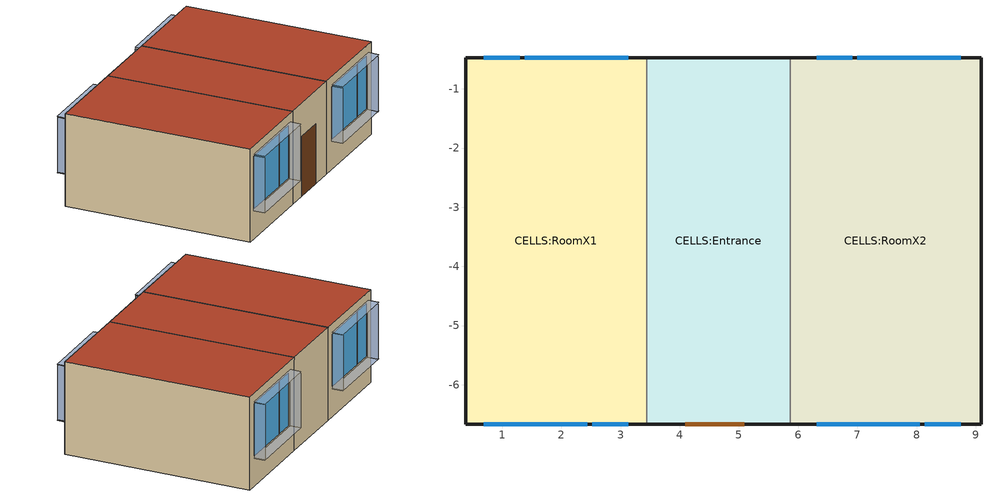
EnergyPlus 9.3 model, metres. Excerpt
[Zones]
CELLS:RoomX1
 floor outside (CELLS_Extarnal_Floor): 3.45,-6.67 0.38,-6.67 0.38,-0.48 3.45,-0.48 z1.4
 wall outside (CELLS_External_Wall_Room2): 3.45,-0.48 0.38,-0.48 0.38,-6.67 3.45,-6.67 z1.4:4.5
 wall to CELLS:Entrance (SLL_Partition_7O3_Gypsum): 3.45,-6.67 3.45,-0.48 z1.4:4.5
 window (1001): 1.3,-0.48 0.69,-0.48 / 3.13,-0.48 1.38,-0.48 / 2.52,-6.67 3.13,-6.67 / 0.69,-6.67 2.44,-6.67 z2.4:4.15
 roof outside (CELLS_Roof): 0.38,-6.67 3.45,-6.67 3.45,-0.48 0.38,-0.48 z4.5
CELLS:Entrance
 floor outside (CELLS_Extarnal_Floor): 5.86,-6.67 3.45,-6.67 3.45,-0.48 5.86,-0.48 z1.4
 wall outside (CELLS_External_Wall_Room2): 5.86,-0.48 3.45,-0.48 / 3.45,-6.67 5.86,-6.67 z1.4:4.5
 wall to CELLS:RoomX2 (SLL_Partition_7O3_Gypsum): 5.86,-6.67 5.86,-0.48 z1.4:4.5
 door (Wooden door): 4.1,-6.67 5.09,-6.67 z1.4:3.4
 roof outside (CELLS_Roof): 3.45,-6.67 5.86,-6.67 5.86,-0.48 3.45,-0.48 z4.5
CELLS:RoomX2
 floor outside (CELLS_Extarnal_Floor): 9.09,-6.67 5.86,-6.67 5.86,-0.48 9.09,-0.48 z1.4
 wall outside (CELLS_External_Wall_Room2): 5.86,-6.67 9.09,-6.67 9.09,-0.48 5.86,-0.48 z1.4:4.5
 window (1001): 6.92,-0.48 6.31,-0.48 / 8.75,-0.48 7,-0.48 / 8.14,-6.67 8.75,-6.67 / 6.31,-6.67 8.06,-6.67 z2.4:4.15
 roof outside (CELLS_Roof): 5.86,-6.67 9.09,-6.67 9.09,-0.48 5.86,-0.48 z4.5
shading: 0.6,-7.05 0.6,-6.67 / 3.17,-7.05 3.17,-6.67 / 6.22,-7.05 6.22,-6.67 / 8.79,-7.05 8.79,-6.67 / 0.65,-0.1 0.65,-0.48 / 3.17,-0.48 3.17,-0.1 / 6.22,-0.48 6.22,-0.1 / 8.79,-0.48 8.79,-0.1 z2.36:4.19; 3.22,-6.67 0.6,-6.67 0.6,-7.05 3.22,-7.05 z4.24; 3.22,-6.67 0.6,-6.67 0.6,-7.05 3.22,-7.05 z2.36; 8.84,-6.67 6.22,-6.67 6.22,-7.05 8.84,-7.05 z4.24; 8.84,-6.67 6.22,-6.67 6.22,-7.05 8.84,-7.05 z2.36; 3.22,-0.1 0.6,-0.1 0.6,-0.48 3.22,-0.48 z4.24; 3.22,-0.1 0.6,-0.1 0.6,-0.48 3.22,-0.48 z2.36; 6.22,-0.48 8.84,-0.48 8.84,-0.1 6.22,-0.1 z4.24; 6.22,-0.48 8.84,-0.48 8.84,-0.1 6.22,-0.1 z2.36
[Building]
Building: North Axis {deg}=0; Terrain=Suburbs; Loads Convergence Tolerance Value {W}=0.04; Temperature Convergence Tolerance Value {deltaC}=0.4; Solar Distribution=FullExterior; Maximum Number of Warmup Days=25; Minimum Number of Warmup Days=6
[Site:Location]
Fribourg (O1-O1:31-12)  (01-01:31-12): Latitude {deg}=46.25; Longitude {deg}=6.13; Time Zone {hr}=1; Elevation {m}=416
[SizingPeriod:DesignDay] Day of Month=15; Humidity Condition Type=WetBulb; Barometric Pressure {Pa}=96426.3; Wind Direction {deg}=0; Rain Indicator=No; Snow Indicator=No
Name | Month | Day Type | Maximum Dry-Bulb Temperature {C} | Daily Dry-Bulb Temperature Range {deltaC} | Wetbulb or DewPoint at Maximum Dry-Bulb {C} | Wind Speed {m/s} | Daylight Saving Time Indicator | Solar Model Indicator | Sky Clearness
Summer Design Day in Fribourg (O1-O1:31-12) Jul | 7 | SummerDesignDay | 30.8 | 11.3 | 19.3 | 0 | Yes | ASHRAEClearSky | 0.98
Winter Design Day in Fribourg (O1-O1:31-12) | 1 | WinterDesignDay | -6.2 | 0 | -6.2 | 11.2 | No |  | 0
[Site:GroundTemperature:BuildingSurface]
18, 18, 18, 18, 18, 18, 18, 18, 18, 18, 18, 18
[Site:GroundTemperature:FCfactorMethod]
January Ground Temperature {C}=7.2; February Ground Temperature {C}=5.4; March Ground Temperature {C}=4.7; April Ground Temperature {C}=5.4; May Ground Temperature {C}=7.2; June Ground Temperature {C}=9.7; July Ground Temperature {C}=12.2; August Ground Temperature {C}=14; September Ground Temperature {C}=14.7; October Ground Temperature {C}=14; November Ground Temperature {C}=12.2; December Ground Temperature {C}=9.7
[Site:GroundTemperature:Shallow]
14, 14, 14, 14, 14, 14, 14, 14, 14, 14, 14, 14
[Site:GroundTemperature:Deep]
14, 14, 14, 14, 14, 14, 14, 14, 14, 14, 14, 14
[Site:GroundReflectance]
0.2, 0.2, 0.2, 0.2, 0.2, 0.2, 0.2, 0.2, 0.2, 0.2, 0.2, 0.2
[Site:GroundReflectance:SnowModifier]
2, 2
[Material] Roughness=Rough; Thermal Absorptance=0.9
Name | Thickness {m} | Conductivity {W/m-K} | Density {kg/m3} | Specific Heat {J/kg-K} | Solar Absorptance | Visible Absorptance
Woods - hardwood (unspecified) Dry_.O24 | 0.024 | 0.17 | 700 | 1880 | 0.6 | 0.6
Particleboard_.O6 | 0.06 | 0.14 | 600 | 1700 | 0.6 | 0.6
MW Glass Wool (standard board)_.35 | 0.35 | 0.036 | 20 | 840 | 0.6 | 0.6
Oriented strand board (OSB)_.O25 | 0.025 | 0.13 | 650 | 1700 | 0.6 | 0.6
Cement/plaster/mortar - cement plaster_.O5 | 0.05 | 0.72 | 1760 | 840 | 0.6 | 0.6
Linoleum_.OO3 | 0.003 | 0.17 | 1200 | 1400 | 0.6 | 0.6
Plywood (Heavyweight)_.O3 | 0.03 | 0.15 | 700 | 1420 | 0.78 | 0.78
Gravel_.O16 | 0.016 | 0.36 | 1840 | 840 | 0.29 | 0.29
XPS Extruded Polystyrene  - CO2 Blowing_.18 | 0.18 | 0.034 | 35 | 1400 | 0.6 | 0.6
Gypsum Plasterboard_.O3 | 0.03 | 0.25 | 900 | 1000 | 0.5 | 0.5
EPS Expanded Polystyrene (Standard)_.O4 | 0.04 | 0.04 | 15 | 1400 | 0.6 | 0.6
Painted Oak_.O24 | 0.024 | 0.19 | 700 | 2390 | 0.5 | 0.5
EPS Expanded Polystyrene (Standard)_.18 | 0.18 | 0.04 | 15 | 1400 | 0.6 | 0.6
Plywood (Heavyweight)_.14 | 0.14 | 0.15 | 700 | 1420 | 0.78 | 0.78
Painted Oak_.O35 | 0.035 | 0.19 | 700 | 2390 | 0.5 | 0.5
[Material:NoMass]
7_RVAL_2: Roughness=Rough; Thermal Resistance {m2-K/W}=0.21; Thermal Absorptance=0.9; Solar Absorptance=0.7; Visible Absorptance=0.7
[WindowMaterial:SimpleGlazingSystem]
Simple 1001: U-Factor {W/m2-K}=0.6; Solar Heat Gain Coefficient=0.5; Visible Transmittance=0.75
[WindowMaterial:Blind]
20002: Slat Orientation=Horizontal; Slat Width {m}=0.025; Slat Separation {m}=0.01875; Slat Thickness {m}=0.001; Slat Angle {deg}=45; Slat Conductivity {W/m-K}=0.9; Slat Beam Solar Transmittance=0; Front Side Slat Beam Solar Reflectance=0.5; Back Side Slat Beam Solar Reflectance=0.5; Slat Diffuse Solar Transmittance=0; Front Side Slat Diffuse Solar Reflectance=0.5; Back Side Slat Diffuse Solar Reflectance=0.5; Slat Beam Visible Transmittance=0; Front Side Slat Beam Visible Reflectance=0.5; Back Side Slat Beam Visible Reflectance=0.5; Slat Diffuse Visible Transmittance=0; Front Side Slat Diffuse Visible Reflectance=0.5; Back Side Slat Diffuse Visible Reflectance=0.5; Slat Infrared Hemispherical Transmittance=0; Front Side Slat Infrared Hemispherical Emissivity=0.9; Back Side Slat Infrared Hemispherical Emissivity=0.9; Blind to Glass Distance {m}=0.05; Blind Top Opening Multiplier=0.5; Blind Bottom Opening Multiplier=0.5; Blind Left Side Opening Multiplier=0.5; Blind Right Side Opening Multiplier=0.5; Minimum Slat Angle {deg}=0; Maximum Slat Angle {deg}=180
[Construction]
CELLS_Extarnal_Floor: Woods - hardwood (unspecified) Dry_.O24, Particleboard_.O6, MW Glass Wool (standard board)_.35, Oriented strand board (OSB)_.O25, Cement/plaster/mortar - cement plaster_.O5, Linoleum_.OO3, Plywood (Heavyweight)_.O3
CELLS_Roof: Gravel_.O16, XPS Extruded Polystyrene  - CO2 Blowing_.18, Oriented strand board (OSB)_.O25
SLL_Partition_7O3_Gypsum: Gypsum Plasterboard_.O3, EPS Expanded Polystyrene (Standard)_.O4, Gypsum Plasterboard_.O3
CELLS_External_Wall_Room2: Painted Oak_.O24, 7_RVAL_2, EPS Expanded Polystyrene (Standard)_.18, Plywood (Heavyweight)_.14
Wooden door: Painted Oak_.O35
1001: Simple 1001
2001: 20002, Simple 1001
[Zone] Type=1; Multiplier=1; Zone Inside Convection Algorithm=TARP; Part of Total Floor Area=Yes
Name | Volume {m3} | Floor Area {m2}
CELLS:RoomX1 | 58.8243 | 18.9756
CELLS:Entrance | 46.3947 | 14.966
CELLS:RoomX2 | 61.9172 | 19.9733
[WindowShadingControl] Shading Type=ExteriorBlind; Construction with Shading=2001; Shading Control Type=OnIfHighSolarOnWindow; Schedule=SIA_IndividualOffice_Occ; Setpoint {W/m2, W or deg C}=120; Shading Control Is Scheduled=Yes; Glare Control Is Active=No; Type of Slat Angle Control for Blinds=FixedSlatAngle; Setpoint 2 {W/m2 or deg C}=0; Multiple Surface Control Type=Sequential
Name | Zone | Daylighting Control Object | Fenestration Surface 1 | Fenestration Surface 2 | Fenestration Surface 3 | Fenestration Surface 4
1001-CELLS:RoomX1 | CELLS:RoomX1 | CELLS:RoomX1 | CELLS:RoomX1_Wall_3_0_0_0_0_1_Win | CELLS:RoomX1_Wall_3_0_0_1_0_0_Win | CELLS:RoomX1_Wall_5_0_0_0_0_1_Win | CELLS:RoomX1_Wall_5_0_0_1_0_0_Win
1001-CELLS:RoomX2 | CELLS:RoomX2 | CELLS:RoomX2 | CELLS:RoomX2_Wall_3_0_0_0_0_1_Win | CELLS:RoomX2_Wall_3_0_0_1_0_0_Win | CELLS:RoomX2_Wall_5_0_0_0_0_1_Win | CELLS:RoomX2_Wall_5_0_0_1_0_0_Win
[People] Number of People Calculation Method=People/Area; Fraction Radiant=0.3; Sensible Heat Fraction=AutoCalculate; Carbon Dioxide Generation Rate {m3/s-W}=3.82e-08; Enable ASHRAE 55 Comfort Warnings=No; Mean Radiant Temperature Calculation Type=ZoneAveraged; Work Efficiency Schedule=Work efficiency; Clothing Insulation Calculation Method=ClothingInsulationSchedule; Air Velocity Schedule=AirVelocitySchedule
Name | Zone or ZoneList | Number of People Schedule | People per Zone Floor Area {person/m2} | Activity Level Schedule | Clothing Insulation Schedule
People CELLS:RoomX1 | CELLS:RoomX1 | SIA_IndividualOffice_Occ | 0.0714 | Activity Schedule 15272 | Clothing Schedule 15272
People CELLS:Entrance | CELLS:Entrance | SLL_Office_Circulation_Occ | 0.1 | Activity Schedule 15279 | Clothing Schedule 15279
People CELLS:RoomX2 | CELLS:RoomX2 | SIA_IndividualOffice_Occ | 0.0714 | Activity Schedule 15286 | Clothing Schedule 15286
[Lights] Design Level Calculation Method=Watts/Area; Watts per Zone Floor Area {W/m2}=9.1; Return Air Fraction=0; Fraction Radiant=0.42; Fraction Visible=0.18; Fraction Replaceable=1
Name | Zone or ZoneList | Schedule
CELLS:RoomX1 | CELLS:RoomX1 | SIA_IndividualOffice_Occ
CELLS:Entrance | CELLS:Entrance | SLL_Office_Circulation_Light
CELLS:RoomX2 | CELLS:RoomX2 | SIA_IndividualOffice_Occ
[OtherEquipment] Fuel Type=Electricity; Design Level Calculation Method=Watts/Area; Fraction Latent=0; Fraction Radiant=0.2; Fraction Lost=0; Carbon Dioxide Generation Rate {m3/s-W}=0
Name | Zone or ZoneList | Schedule | Power per Zone Floor Area {W/m2}
CELLS:RoomX1 Equipment gain 1 | CELLS:RoomX1 | SIA_IndividualOffice_Occ | 3
CELLS:Entrance Equipment gain 1 | CELLS:Entrance | SLL_Office_Circulation_Equip | 2
CELLS:RoomX2 Equipment gain 1 | CELLS:RoomX2 | SIA_IndividualOffice_Occ | 3
[Daylighting:Controls] Daylighting Method=SplitFlux; Availability Schedule=On; Lighting Control Type=Continuous; Minimum Input Power Fraction for Continuous or ContinuousOff Dimming Control=0.1; Minimum Light Output Fraction for Continuous or ContinuousOff Dimming Control=0.1; Number of Stepped Control Steps=1; Probability Lighting will be Reset When Needed in Manual Stepped Control=1; Glare Calculation Azimuth Angle of View Direction Clockwise from Zone y-Axis {deg}=0; Maximum Allowable Discomfort Glare Index=22; DElight Gridding Resolution {m2}=1; Fraction of Zone Controlled by Reference Point 1=1
Name | Zone | Glare Calculation Daylighting Reference Point | Daylighting Reference Point 1 | Illuminance Setpoint at Reference Point 1 {lux}
CELLS:RoomX1 | CELLS:RoomX1 | CELLS:RoomX1 Ref Point 1 | CELLS:RoomX1 Ref Point 1 | 500
CELLS:Entrance | CELLS:Entrance | CELLS:Entrance Ref Point 1 | CELLS:Entrance Ref Point 1 | 100
CELLS:RoomX2 | CELLS:RoomX2 | CELLS:RoomX2 Ref Point 1 | CELLS:RoomX2 Ref Point 1 | 500
[ZoneInfiltration:DesignFlowRate] Schedule=On 24/7; Design Flow Rate Calculation Method=Flow/zone; Constant Term Coefficient=1; Temperature Term Coefficient=0; Velocity Term Coefficient=0; Velocity Squared Term Coefficient=0
Name | Zone or ZoneList | Design Flow Rate {m3/s}
CELLS:RoomX1 Infiltration | CELLS:RoomX1 | 0.004902
CELLS:Entrance Infiltration | CELLS:Entrance | 0.003866
CELLS:RoomX2 Infiltration | CELLS:RoomX2 | 0.00516
[ZoneVentilation:DesignFlowRate] Design Flow Rate Calculation Method=Flow/zone; Ventilation Type=NATURAL; Fan Pressure Rise {Pa}=0; Fan Total Efficiency=1; Constant Term Coefficient=1; Temperature Term Coefficient=0; Velocity Term Coefficient=0; Velocity Squared Term Coefficient=0; Minimum Indoor Temperature {C}=24; Maximum Indoor Temperature {C}=100; Delta Temperature {deltaC}=0; Minimum Outdoor Temperature {C}=-100; Maximum Outdoor Temperature {C}=100; Maximum Wind Speed {m/s}=40
Name | Zone or ZoneList | Schedule | Design Flow Rate {m3/s}
CELLS:RoomX1 Nat Vent | CELLS:RoomX1 | SIA_IndividualOffice_Occ | 0.0817
CELLS:Entrance Nat Vent | CELLS:Entrance | SLL_Office_Circulation_Occ | 0.064437
CELLS:RoomX2 Nat Vent | CELLS:RoomX2 | SIA_IndividualOffice_Occ | 0.085996
[DesignSpecification:OutdoorAir] Outdoor Air Method=Flow/Person; Outdoor Air Flow per Person {m3/s-person}=0.01; Outdoor Air Flow per Zone Floor Area {m3/s-m2}=0; Outdoor Air Flow per Zone {m3/s}=0; Outdoor Air Flow Air Changes per Hour {1/hr}=0
Name | Outdoor Air Schedule
CELLS:RoomX1; CELLS:RoomX2 | SIA_IndividualOffice_Occ
CELLS:Entrance | SLL_Office_Circulation_Occ
[DesignSpecification:ZoneAirDistribution] Zone Air Distribution Effectiveness in Cooling Mode=1; Zone Air Distribution Effectiveness in Heating Mode=1
CELLS:RoomX1; CELLS:Entrance; CELLS:RoomX2
[Sizing:Zone] Zone Cooling Design Supply Air Temperature Input Method=SupplyAirTemperature; Zone Cooling Design Supply Air Temperature {C}=12; Zone Cooling Design Supply Air Temperature Difference {deltaC}=0; Zone Heating Design Supply Air Temperature Input Method=SupplyAirTemperature; Zone Heating Design Supply Air Temperature {C}=35; Zone Heating Design Supply Air Temperature Difference {deltaC}=0; Zone Cooling Design Supply Air Humidity Ratio {kgWater/kgDryAir}=0.008; Zone Heating Design Supply Air Humidity Ratio {kgWater/kgDryAir}=0.016; Zone Heating Sizing Factor=1.25; Zone Cooling Sizing Factor=1.15; Cooling Design Air Flow Method=DesignDay; Cooling Minimum Air Flow Fraction=0; Heating Design Air Flow Method=DesignDay; Account for Dedicated Outdoor Air System=No; Dedicated Outdoor Air System Control Strategy=NeutralSupplyAir; Dedicated Outdoor Air Low Setpoint Temperature for Design {C}=autosize; Dedicated Outdoor Air High Setpoint Temperature for Design {C}=autosize
Name | Design Specification Outdoor Air Object | Design Specification Zone Air Distribution Object
CELLS:RoomX1 | CELLS:RoomX1 | CELLS:RoomX1
CELLS:Entrance | CELLS:Entrance | CELLS:Entrance
CELLS:RoomX2 | CELLS:RoomX2 | CELLS:RoomX2
[ZoneControl:Thermostat] Control Type Schedule=Zone Control Type Sched
Name | Zone or ZoneList | Control 1
CELLS:RoomX1 Thermostat | CELLS:RoomX1 | CELLS:RoomX1_SingleHeating
CELLS:Entrance Thermostat | CELLS:Entrance | CELLS:Entrance_SingleHeating
CELLS:RoomX2 Thermostat | CELLS:RoomX2 | CELLS:RoomX2_SingleHeating
[ThermostatSetpoint:SingleHeating]
Name | Setpoint Temperature Schedule
CELLS:RoomX1_SingleHeating | CELLS:RoomX1_DIETHeating
CELLS:RoomX2_SingleHeating | CELLS:RoomX2 Heating Setpoint Schedule
CELLS:Entrance_SingleHeating | CELLS:Entrance Heating Setpoint Schedule
[ZoneHVAC:IdealLoadsAirSystem] Maximum Heating Supply Air Temperature {C}=35; Minimum Cooling Supply Air Temperature {C}=12; Maximum Heating Supply Air Humidity Ratio {kgWater/kgDryAir}=0.016; Minimum Cooling Supply Air Humidity Ratio {kgWater/kgDryAir}=0.008; Heating Limit=LimitCapacity; Maximum Heating Air Flow Rate {m3/s}=Autosize; Maximum Sensible Heating Capacity {W}=Autosize; Cooling Limit=LimitFlowRateAndCapacity; Maximum Cooling Air Flow Rate {m3/s}=Autosize; Maximum Total Cooling Capacity {W}=Autosize; Dehumidification Control Type=None; Humidification Control Type=None; Outdoor Air Economizer Type=NoEconomizer; Heat Recovery Type=Sensible; Sensible Heat Recovery Effectiveness=0.7; Latent Heat Recovery Effectiveness=0.65
Name | Heating Availability Schedule | Cooling Availability Schedule | Design Specification Outdoor Air Object
CELLS:RoomX1 Ideal Loads Air | CELLS:RoomX1 Heating Availability Sch | CELLS:RoomX1 Cooling Availability Sch | CELLS:RoomX1
CELLS:Entrance Ideal Loads Air | CELLS:Entrance Heating Availability Sch | CELLS:Entrance Cooling Availability Sch | CELLS:Entrance
CELLS:RoomX2 Ideal Loads Air | CELLS:RoomX2 Heating Availability Sch | CELLS:RoomX2 Cooling Availability Sch | CELLS:RoomX2
[Zone equipment]
CELLS:RoomX1: CELLS:RoomX1 Ideal Loads Air
CELLS:Entrance: CELLS:Entrance Ideal Loads Air
CELLS:RoomX2: CELLS:RoomX2 Ideal Loads Air
[ExternalInterface:FunctionalMockupUnitExport:From:Variable]
Name | Output:Variable Index Key | Output:Variable | FMU Variable
 | CELLS:ROOMX1 | Zone Mean Air Temperature | Tair
 | CELLS:ROOMX1 | Zone Air Relative Humidity | RH
 | CELLS:ROOMX1 | Zone Mean Radiant Temperature | Tmrt
 | CELLS:ROOMX1 | Zone Outdoor Air Drybulb Temperature | Tout
 | PEOPLE CELLS:ROOMX1 | People Occupant Count | Occ
 | CELLS:ROOMX1 IDEAL LOADS AIR | Zone Ideal Loads Zone Total Heating Energy | Qheat
[ExternalInterface:FunctionalMockupUnitExport:To:Schedule]
Schedule=CELLS:RoomX1_DIETHeating; FMU Variable=Thsetpoint_diet; Initial Value=16
[Schedule:Day:Hourly]
Summer Control Type Day Sch; Winter Control Type Day Sch: 1, 1, 1, 1, 1, 1, 1, 1, 1, 1, 1, 1, 1, 1, 1, 1, 1, 1, 1, 1, 1, 1, 1, 1
[Schedule:Day:Interval]
11; 11_0_1_1: No, 24:00, 0
11_-50_12_21: No, 24:00, -50
[Schedule:Day:List]
10003: No, 60, 0, 0, 0, 0, 0, 0, 0, 0.2, 0.6, 1, 1, 0.8, 0.45, 0.65, 1, 0.8, 0.6, 0.2, 0, 0, 0, 0, 0, 0
10003_-50_12_21: No, 60, -50, -50, -50, -50, -50, -50, -50, 12, 21, 21, 21, 21, 12, 21, 21, 21, 21, 12, -50, -50, -50, -50, -50, -50
10003_0_1_1: No, 60, 0, 0, 0, 0, 0, 0, 0, 1, 1, 1, 1, 1, 1, 1, 1, 1, 1, 1, 0, 0, 0, 0, 0, 0
[Schedule:Week:Daily]
Summer Control Type Week Sch: Summer Control Type Day Sch, Summer Control Type Day Sch, Summer Control Type Day Sch, Summer Control Type Day Sch, Summer Control Type Day Sch, Summer Control Type Day Sch, Summer Control Type Day Sch, Summer Control Type Day Sch, Summer Control Type Day Sch, Summer Control Type Day Sch, Summer Control Type Day Sch, Summer Control Type Day Sch
Winter Control Type Week Sch: Winter Control Type Day Sch, Winter Control Type Day Sch, Winter Control Type Day Sch, Winter Control Type Day Sch, Winter Control Type Day Sch, Winter Control Type Day Sch, Winter Control Type Day Sch, Winter Control Type Day Sch, Winter Control Type Day Sch, Winter Control Type Day Sch, Winter Control Type Day Sch, Winter Control Type Day Sch
SIA_IndividualOffice_Occ_Jan; SIA_IndividualOffice_Occ_Feb; SIA_IndividualOffice_Occ_Mar; SIA_IndividualOffice_Occ_Apr; SIA_IndividualOffice_Occ_May; SIA_IndividualOffice_Occ_Jun; SIA_IndividualOffice_Occ_Jul; SIA_IndividualOffice_Occ_Aug; SIA_IndividualOffice_Occ_Sep; SIA_IndividualOffice_Occ_Oct; SIA_IndividualOffice_Occ_Nov; SIA_IndividualOffice_Occ_Dec: 11, 10003, 10003, 10003, 10003, 10003, 11, 11, 10003, 11, 10003, 10003
CELLS:RoomX1 Heating Availability Sch_Jan; CELLS:RoomX1 Heating Availability Sch_Feb; CELLS:RoomX1 Heating Availability Sch_Mar; CELLS:RoomX1 Heating Availability Sch_Apr; CELLS:RoomX1 Heating Availability Sch_May; CELLS:RoomX1 Heating Availability Sch_Jun; CELLS:RoomX1 Heating Availability Sch_Jul; CELLS:RoomX1 Heating Availability Sch_Aug; CELLS:RoomX1 Heating Availability Sch_Sep; CELLS:RoomX1 Heating Availability Sch_Oct; CELLS:RoomX1 Heating Availability Sch_Nov; CELLS:RoomX1 Heating Availability Sch_Dec; CELLS:RoomX1 Cooling Availability Sch_Jan; CELLS:RoomX1 Cooling Availability Sch_Feb; CELLS:RoomX1 Cooling Availability Sch_Mar; CELLS:RoomX1 Cooling Availability Sch_Apr; CELLS:RoomX1 Cooling Availability Sch_May; CELLS:RoomX1 Cooling Availability Sch_Jun; CELLS:RoomX1 Cooling Availability Sch_Jul; CELLS:RoomX1 Cooling Availability Sch_Aug; CELLS:RoomX1 Cooling Availability Sch_Sep; CELLS:RoomX1 Cooling Availability Sch_Oct; CELLS:RoomX1 Cooling Availability Sch_Nov; CELLS:RoomX1 Cooling Availability Sch_Dec; CELLS:RoomX2 Heating Availability Sch_Jan; CELLS:RoomX2 Heating Availability Sch_Feb; CELLS:RoomX2 Heating Availability Sch_Mar; CELLS:RoomX2 Heating Availability Sch_Apr; CELLS:RoomX2 Heating Availability Sch_May; CELLS:RoomX2 Heating Availability Sch_Jun; CELLS:RoomX2 Heating Availability Sch_Jul; CELLS:RoomX2 Heating Availability Sch_Aug; CELLS:RoomX2 Heating Availability Sch_Sep; CELLS:RoomX2 Heating Availability Sch_Oct; CELLS:RoomX2 Heating Availability Sch_Nov; CELLS:RoomX2 Heating Availability Sch_Dec; CELLS:RoomX2 Cooling Availability Sch_Jan; CELLS:RoomX2 Cooling Availability Sch_Feb; CELLS:RoomX2 Cooling Availability Sch_Mar; CELLS:RoomX2 Cooling Availability Sch_Apr; CELLS:RoomX2 Cooling Availability Sch_May; CELLS:RoomX2 Cooling Availability Sch_Jun; CELLS:RoomX2 Cooling Availability Sch_Jul; CELLS:RoomX2 Cooling Availability Sch_Aug; CELLS:RoomX2 Cooling Availability Sch_Sep; CELLS:RoomX2 Cooling Availability Sch_Oct; CELLS:RoomX2 Cooling Availability Sch_Nov; CELLS:RoomX2 Cooling Availability Sch_Dec: 11_0_1_1, 10003_0_1_1, 10003_0_1_1, 10003_0_1_1, 10003_0_1_1, 10003_0_1_1, 11_0_1_1, 11_0_1_1, 10003_0_1_1, 11_0_1_1, 10003_0_1_1, 10003_0_1_1
CELLS:RoomX2 Heating Setpoint Schedule_Jan; CELLS:RoomX2 Heating Setpoint Schedule_Feb; CELLS:RoomX2 Heating Setpoint Schedule_Mar; CELLS:RoomX2 Heating Setpoint Schedule_Apr; CELLS:RoomX2 Heating Setpoint Schedule_May; CELLS:RoomX2 Heating Setpoint Schedule_Jun; CELLS:RoomX2 Heating Setpoint Schedule_Jul; CELLS:RoomX2 Heating Setpoint Schedule_Aug; CELLS:RoomX2 Heating Setpoint Schedule_Sep; CELLS:RoomX2 Heating Setpoint Schedule_Oct; CELLS:RoomX2 Heating Setpoint Schedule_Nov; CELLS:RoomX2 Heating Setpoint Schedule_Dec: 11_-50_12_21, 10003_-50_12_21, 10003_-50_12_21, 10003_-50_12_21, 10003_-50_12_21, 10003_-50_12_21, 11_-50_12_21, 11_-50_12_21, 10003_-50_12_21, 11_-50_12_21, 10003_-50_12_21, 10003_-50_12_21
[Schedule:Year]
SIA_IndividualOffice_Occ: SIA_IndividualOffice_Occ_Jan, 1, 1, 1, 31, SIA_IndividualOffice_Occ_Feb, 2, 1, 2, 28, SIA_IndividualOffice_Occ_Mar, 3, 1, 3, 31, SIA_IndividualOffice_Occ_Apr, 4, 1, 4, 30, SIA_IndividualOffice_Occ_May, 5, 1, 5, 31, SIA_IndividualOffice_Occ_Jun, 6, 1, 6, 30, SIA_IndividualOffice_Occ_Jul, 7, 1, 7, 31, SIA_IndividualOffice_Occ_Aug, 8, 1, 8, 31, SIA_IndividualOffice_Occ_Sep, 9, 1, 9, 30, SIA_IndividualOffice_Occ_Oct, 10, 1, 10, 31, SIA_IndividualOffice_Occ_Nov, 11, 1, 11, 30, SIA_IndividualOffice_Occ_Dec, 12, 1, 12, 31
Zone Control Type Sched: Winter Control Type Week Sch, 1, 1, 3, 31, Summer Control Type Week Sch, 4, 1, 9, 30, Winter Control Type Week Sch, 10, 1, 12, 31
CELLS:RoomX1 Heating Availability Sch: CELLS:RoomX1 Heating Availability Sch_Jan, 1, 1, 1, 31, CELLS:RoomX1 Heating Availability Sch_Feb, 2, 1, 2, 28, CELLS:RoomX1 Heating Availability Sch_Mar, 3, 1, 3, 31, CELLS:RoomX1 Heating Availability Sch_Apr, 4, 1, 4, 30, CELLS:RoomX1 Heating Availability Sch_May, 5, 1, 5, 31, CELLS:RoomX1 Heating Availability Sch_Jun, 6, 1, 6, 30, CELLS:RoomX1 Heating Availability Sch_Jul, 7, 1, 7, 31, CELLS:RoomX1 Heating Availability Sch_Aug, 8, 1, 8, 31, CELLS:RoomX1 Heating Availability Sch_Sep, 9, 1, 9, 30, CELLS:RoomX1 Heating Availability Sch_Oct, 10, 1, 10, 31, CELLS:RoomX1 Heating Availability Sch_Nov, 11, 1, 11, 30, CELLS:RoomX1 Heating Availability Sch_Dec, 12, 1, 12, 31
CELLS:RoomX1 Cooling Availability Sch: CELLS:RoomX1 Cooling Availability Sch_Jan, 1, 1, 1, 31, CELLS:RoomX1 Cooling Availability Sch_Feb, 2, 1, 2, 28, CELLS:RoomX1 Cooling Availability Sch_Mar, 3, 1, 3, 31, CELLS:RoomX1 Cooling Availability Sch_Apr, 4, 1, 4, 30, CELLS:RoomX1 Cooling Availability Sch_May, 5, 1, 5, 31, CELLS:RoomX1 Cooling Availability Sch_Jun, 6, 1, 6, 30, CELLS:RoomX1 Cooling Availability Sch_Jul, 7, 1, 7, 31, CELLS:RoomX1 Cooling Availability Sch_Aug, 8, 1, 8, 31, CELLS:RoomX1 Cooling Availability Sch_Sep, 9, 1, 9, 30, CELLS:RoomX1 Cooling Availability Sch_Oct, 10, 1, 10, 31, CELLS:RoomX1 Cooling Availability Sch_Nov, 11, 1, 11, 30, CELLS:RoomX1 Cooling Availability Sch_Dec, 12, 1, 12, 31
CELLS:RoomX2 Heating Setpoint Schedule: CELLS:RoomX2 Heating Setpoint Schedule_Jan, 1, 1, 1, 31, CELLS:RoomX2 Heating Setpoint Schedule_Feb, 2, 1, 2, 28, CELLS:RoomX2 Heating Setpoint Schedule_Mar, 3, 1, 3, 31, CELLS:RoomX2 Heating Setpoint Schedule_Apr, 4, 1, 4, 30, CELLS:RoomX2 Heating Setpoint Schedule_May, 5, 1, 5, 31, CELLS:RoomX2 Heating Setpoint Schedule_Jun, 6, 1, 6, 30, CELLS:RoomX2 Heating Setpoint Schedule_Jul, 7, 1, 7, 31, CELLS:RoomX2 Heating Setpoint Schedule_Aug, 8, 1, 8, 31, CELLS:RoomX2 Heating Setpoint Schedule_Sep, 9, 1, 9, 30, CELLS:RoomX2 Heating Setpoint Schedule_Oct, 10, 1, 10, 31, CELLS:RoomX2 Heating Setpoint Schedule_Nov, 11, 1, 11, 30, CELLS:RoomX2 Heating Setpoint Schedule_Dec, 12, 1, 12, 31
CELLS:RoomX2 Heating Availability Sch: CELLS:RoomX2 Heating Availability Sch_Jan, 1, 1, 1, 31, CELLS:RoomX2 Heating Availability Sch_Feb, 2, 1, 2, 28, CELLS:RoomX2 Heating Availability Sch_Mar, 3, 1, 3, 31, CELLS:RoomX2 Heating Availability Sch_Apr, 4, 1, 4, 30, CELLS:RoomX2 Heating Availability Sch_May, 5, 1, 5, 31, CELLS:RoomX2 Heating Availability Sch_Jun, 6, 1, 6, 30, CELLS:RoomX2 Heating Availability Sch_Jul, 7, 1, 7, 31, CELLS:RoomX2 Heating Availability Sch_Aug, 8, 1, 8, 31, CELLS:RoomX2 Heating Availability Sch_Sep, 9, 1, 9, 30, CELLS:RoomX2 Heating Availability Sch_Oct, 10, 1, 10, 31, CELLS:RoomX2 Heating Availability Sch_Nov, 11, 1, 11, 30, CELLS:RoomX2 Heating Availability Sch_Dec, 12, 1, 12, 31
CELLS:RoomX2 Cooling Availability Sch: CELLS:RoomX2 Cooling Availability Sch_Jan, 1, 1, 1, 31, CELLS:RoomX2 Cooling Availability Sch_Feb, 2, 1, 2, 28, CELLS:RoomX2 Cooling Availability Sch_Mar, 3, 1, 3, 31, CELLS:RoomX2 Cooling Availability Sch_Apr, 4, 1, 4, 30, CELLS:RoomX2 Cooling Availability Sch_May, 5, 1, 5, 31, CELLS:RoomX2 Cooling Availability Sch_Jun, 6, 1, 6, 30, CELLS:RoomX2 Cooling Availability Sch_Jul, 7, 1, 7, 31, CELLS:RoomX2 Cooling Availability Sch_Aug, 8, 1, 8, 31, CELLS:RoomX2 Cooling Availability Sch_Sep, 9, 1, 9, 30, CELLS:RoomX2 Cooling Availability Sch_Oct, 10, 1, 10, 31, CELLS:RoomX2 Cooling Availability Sch_Nov, 11, 1, 11, 30, CELLS:RoomX2 Cooling Availability Sch_Dec, 12, 1, 12, 31
[Schedule:Compact]
On; On 24/7: Through: 12/31, For: AllDays, Until: 24:00, 1
Work efficiency: Through: 12/31, For: AllDays, Until: 24:00, 0
AirVelocitySchedule: Through: 12/31, For: AllDays, Until: 24:00, .137
SLL_Office_Circulation_Equip: Through: 31 Dec, For: Weekdays SummerDesignDay, Until: 07:00, 0.05394, Until: 20:00, 1, Until: 24:00, 0.05394, For: Weekends, Until: 24:00, 0.05394, For: Holidays, Until: 24:00, 0.05394, For: WinterDesignDay AllOtherDays, Until: 24:00, 0
SLL_Office_Circulation_Light: Through: 31 Dec, For: Weekdays SummerDesignDay, Until: 07:00, 0, Until: 19:00, 1, Until: 24:00, 0, For: Weekends, Until: 24:00, 0, For: Holidays, Until: 24:00, 0, For: WinterDesignDay AllOtherDays, Until: 24:00, 0
SLL_Office_Circulation_Occ: Through: 31 Dec, For: Weekdays SummerDesignDay, Until: 07:00, 0, Until: 08:00, 0.25, Until: 09:00, 0.5, Until: 12:00, 1, Until: 14:00, 0.75, Until: 17:00, 1, Until: 18:00, 0.5, Until: 19:00, 0.25, Until: 24:00, 0, For: Weekends, Until: 24:00, 0, For: Holidays, Until: 24:00, 0, For: WinterDesignDay AllOtherDays, Until: 24:00, 0
Activity Schedule 15272; Activity Schedule 15286: Through: 12/31, For: AllDays, Until: 24:00, 105.3
Clothing Schedule 15272; Clothing Schedule 15279; Clothing Schedule 15286: Through: 4/1, For: AllDays, Until: 24:00, 1, Through: 9/30, For: AllDays, Until: 24:00, .5, Through: 12/31, For: AllDays, Until: 24:00, 1
Activity Schedule 15279: Through: 12/31, For: AllDays, Until: 24:00, 126
CELLS:Entrance Heating Setpoint Schedule: Through: 31 Dec, For: Weekdays SummerDesignDay, Until: 05:00, 12, Until: 19:00, 20, Until: 24:00, 12, For: WinterDesignDay, Until: 24:00, 20, For: Weekends, Until: 24:00, 12, For: Holidays, Until: 24:00, 12, For: AllOtherDays, Until: 24:00, -50
CELLS:Entrance Heating Availability Sch: Through: 31 Dec, For: Weekdays SummerDesignDay, Until: 05:00, 1, Until: 19:00, 1, Until: 24:00, 1, For: WinterDesignDay, Until: 24:00, 1, For: Weekends, Until: 24:00, 1, For: Holidays, Until: 24:00, 1, For: AllOtherDays, Until: 24:00, 0
CELLS:Entrance Cooling Availability Sch: Through: 31 Dec, For: Weekdays SummerDesignDay, Until: 05:00, 0, Until: 19:00, 1, Until: 24:00, 0, For: Weekends, Until: 24:00, 0, For: Holidays, Until: 24:00, 0, For: WinterDesignDay AllOtherDays, Until: 24:00, 0
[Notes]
Hourly weather file: C:\ProgramData\DesignBuilder\Weather Data\-_FRIBOURG_MN7.epw
